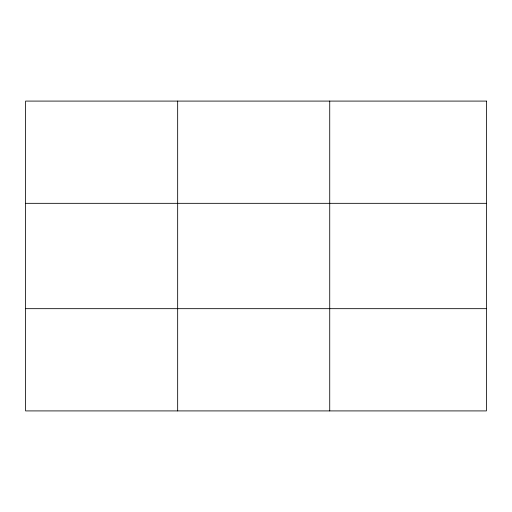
<?xml version="1.0" encoding="UTF-8"?>
<svg xmlns="http://www.w3.org/2000/svg" width="512" height="512" viewBox="0 0 512 512"><rect width="100%" height="100%" fill="white"/><g stroke="black" fill="none" stroke-linecap="round" stroke-linejoin="round"><path stroke-width="0.77" d="M177.664 410.912L177.664 101.088M329.728 410.912L329.728 101.088M25.6 203.328L486.4 203.328M25.6 308.672L486.4 308.672M486.4 101.088L486.4 410.912L25.6 410.912L25.6 101.088L486.4 101.088"/></g></svg>
